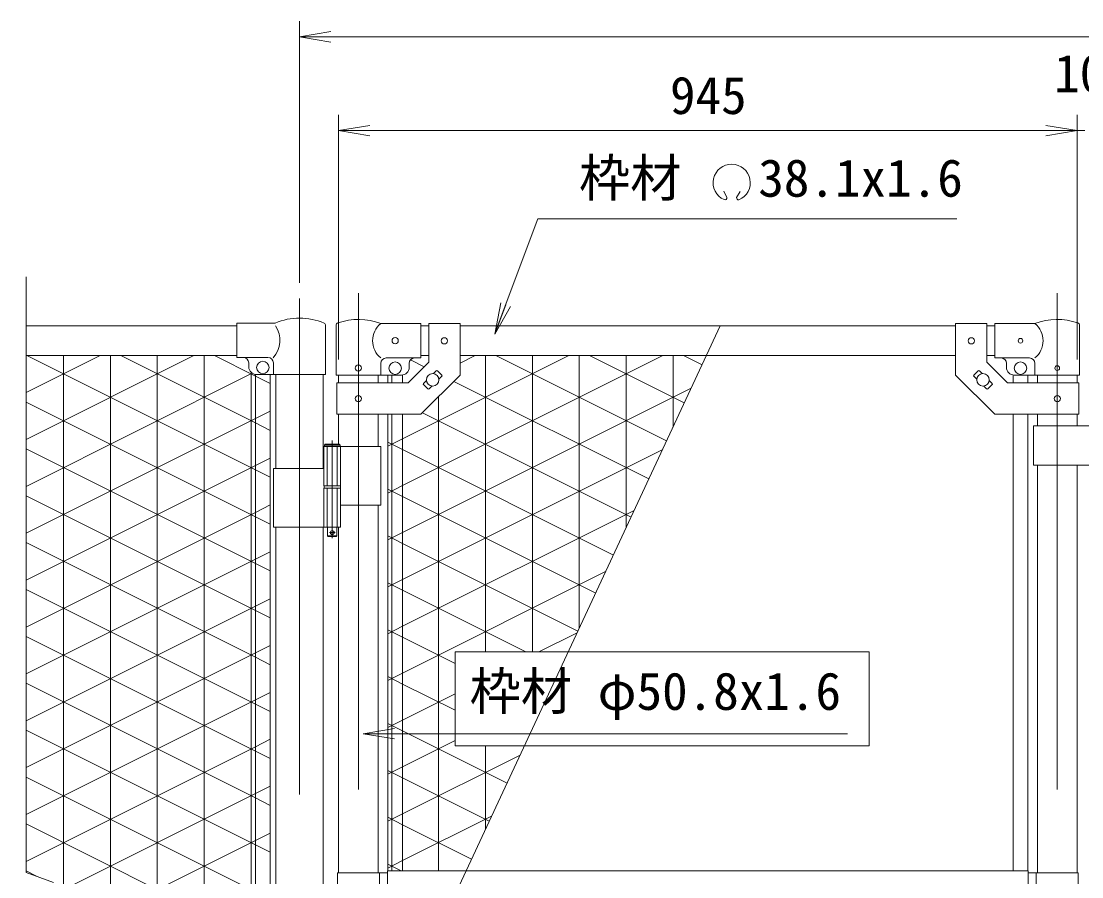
# Model space of a CAD drawing. Units: millimetres, scale not verified. Extents: x -4200 to 4200, y -2970 to 2970.
# Drawn here: x -114 to 1243, y 256 to 1351 of the extents above; entities that cross this region are included whole.
import ezdxf
from ezdxf.enums import TextEntityAlignment as Align

# ---------------------------------------------------------------- set-up
doc = ezdxf.new("R2010")
doc.units = ezdxf.units.MM
doc.header["$LTSCALE"] = 20
doc.linetypes.add('DASHED', pattern=[7.5, 6, -1.5])
doc.linetypes.add('USER1', pattern=[50.8, 31.75, -6.35, 6.35, -6.35])
for name, color, linetype, lineweight in [('0-1_D-BMK', 2, 'USER1', 13), ('0-2_D-STR1', 1, 'Continuous', 18), ('0-3_D-STR3', 3, 'Continuous', 13), ('0-4_0', 7, 'Continuous', 9), ('0-8_D-STR-DIM', 7, 'Continuous', 9), ('0-9_D-STR-TXT', 7, 'Continuous', 9), ('0-A_Defpoints', 8, 'Continuous', 18)]:
    doc.layers.add(name, color=color, linetype=linetype, lineweight=lineweight)
doc.styles.add('ＭＳ ゴシック', font='')
doc.styles.get('ＭＳ ゴシック').set_extended_font_data('MS Gothic')

# ---------------------------------------------------------------- blocks, each defined once
blk = doc.blocks.new('_Open')
at = {"layer": '0-4_0'}
blk.add_line((-20, 3.33), (0, 0), dxfattribs=at)
blk.add_lwpolyline([(-20, -3.33), (0, 0), (-20, 0)], dxfattribs=at)

msp = doc.modelspace()

# ---------------------------------------------------------------- linework, layer by layer
at = {"layer": '0-1_D-BMK'}
for p, q in [((241.99, 996.61), (241.99, -799.21)), ((317.39, 1003.1), (317.39, -535.29)), ((1211.59, 1003.1), (1211.59, -535.29)), ((283.83, 814.79), (283.83, 689.9)), ((287.46, 696.87), (280.21, 696.87))]:
    msp.add_line(p, q, dxfattribs=at)
at = {"layer": '0-2_D-STR1'}
for p, q in [((161.99, 961.37), (-108.01, 961.37)), ((397.39, 961.37), (407.39, 961.37)), ((447.39, 961.37), (1081.59, 961.37)), ((1121.59, 961.37), (1131.59, 961.37)), ((161.99, 923.37), (-108.01, 923.37)), ((397.39, 923.37), (407.39, 923.37)), ((447.39, 923.37), (1081.59, 923.37)), ((1121.59, 923.37), (1131.59, 923.37)), ((211.74, 899.07), (211.74, 778.87)), ((272.24, 899.07), (272.24, 778.87)), ((291.99, 898.37), (291.99, 888.32)), ((342.79, 898.37), (342.79, 888.32)), ((1186.19, 898.37), (1186.19, 888.32)), ((1236.99, 898.37), (1236.99, 888.32)), ((291.99, 848.32), (291.99, 809.87)), ((342.79, 848.32), (342.79, 806.87)), ((1186.19, 848.32), (1186.19, 833.32)), ((1236.99, 848.32), (1236.99, 833.32)), ((1186.19, 783.32), (1186.19, 261.37)), ((1236.99, 783.32), (1236.99, 261.37)), ((342.79, 731.87), (342.79, 261.37)), ((211.74, 703.87), (211.74, 246.87)), ((272.24, 703.87), (272.24, 246.87)), ((291.99, 703.87), (291.99, 261.37))]:
    msp.add_line(p, q, dxfattribs=at)
at = {"layer": '0-3_D-STR3'}
for p, q in [((161.99, 921.07), (161.99, 965.07)), ((210.86, 965.07), (161.99, 965.07)), ((397.39, 964.37), (345.94, 964.37)), ((397.39, 964.37), (397.39, 920.37)), ((407.39, 964.57), (407.39, 914.89)), ((407.39, 964.57), (447.39, 964.57)), ((447.39, 964.57), (447.39, 898.32)), ((1081.59, 964.57), (1081.59, 898.32)), ((1121.59, 964.57), (1081.59, 964.57)), ((1121.59, 964.57), (1121.59, 914.89)), ((1131.59, 964.37), (1183.04, 964.37)), ((1131.59, 964.37), (1131.59, 920.37)), ((275.39, 961.92), (275.39, 899.07)), ((288.84, 898.37), (288.84, 962.06)), ((1240.14, 898.37), (1240.14, 962.06)), ((201.59, 921.07), (161.99, 921.07)), ((176.99, 909.07), (176.99, 914.07)), ((208.59, 914.07), (208.59, 899.07)), ((345.94, 898.37), (345.94, 913.37)), ((397.39, 920.37), (352.94, 920.37)), ((380.82, 888.32), (407.39, 914.89)), ((382.39, 913.37), (382.39, 908.37)), ((1148.16, 888.32), (1121.59, 914.89)), ((1131.59, 920.37), (1176.04, 920.37)), ((1146.59, 913.37), (1146.59, 908.37)), ((1183.04, 898.37), (1183.04, 913.37)), ((185.49, 899.07), (185.49, 246.87)), ((275.39, 899.07), (186.99, 899.07)), ((204.49, 899.07), (204.49, 246.87)), ((288.84, 898.37), (345.94, 898.37)), ((345.94, 898.37), (372.39, 898.37)), ((354.89, 898.37), (354.89, 888.32)), ((373.89, 898.37), (373.89, 888.32)), ((413.27, 900.27), (416.99, 903.98)), ((418.4, 903.98), (424.06, 898.33)), ((420.34, 893.2), (424.06, 896.91)), ((1110.58, 903.98), (1104.92, 898.33)), ((1108.64, 893.2), (1104.92, 896.91)), ((1115.71, 900.27), (1112, 903.98)), ((1155.09, 898.37), (1155.09, 888.32)), ((1183.04, 898.37), (1156.59, 898.37)), ((1174.09, 898.37), (1174.09, 888.32)), ((1240.14, 898.37), (1183.04, 898.37)), ((289.69, 888.32), (380.82, 888.32)), ((289.69, 888.32), (289.69, 848.32)), ((400.72, 887.72), (404.44, 891.44)), ((400.72, 886.31), (406.38, 880.65)), ((407.8, 880.65), (411.51, 884.37)), ((1121.19, 880.65), (1117.47, 884.37)), ((1128.26, 886.31), (1122.6, 880.65)), ((1128.26, 887.72), (1124.54, 891.44)), ((1239.29, 888.32), (1148.16, 888.32)), ((1239.29, 888.32), (1239.29, 848.32)), ((354.89, 848.32), (354.89, 263.87)), ((373.89, 848.32), (373.89, 263.87)), ((1155.09, 848.32), (1155.09, 263.87)), ((1174.09, 848.32), (1174.09, 263.87)), ((1301.39, 833.32), (1181.39, 833.32)), ((1181.39, 833.32), (1181.39, 783.32)), ((273.03, 806.87), (273.03, 756.87)), ((345.94, 806.87), (273.03, 806.87)), ((273.83, 808.87), (274.83, 809.87)), ((273.83, 808.87), (273.83, 806.87)), ((273.83, 808.87), (293.83, 808.87)), ((292.83, 809.87), (274.83, 809.87)), ((294.63, 806.87), (294.63, 756.87)), ((345.94, 806.87), (345.94, 731.87)), ((273.03, 778.87), (208.69, 778.87)), ((208.69, 778.87), (208.69, 703.87)), ((1301.39, 783.32), (1181.39, 783.32)), ((294.63, 756.87), (273.03, 756.87)), ((294.63, 753.87), (273.03, 753.87)), ((273.03, 753.87), (273.03, 703.87)), ((273.33, 756.87), (273.33, 753.87)), ((294.33, 753.87), (273.33, 753.87)), ((294.33, 756.87), (294.33, 753.87)), ((294.63, 753.87), (294.63, 703.87)), ((345.94, 731.87), (294.74, 731.87)), ((294.63, 703.87), (208.69, 703.87)), ((278.83, 691.87), (277.83, 692.87)), ((288.83, 691.87), (289.83, 692.87)), ((289.83, 703.87), (289.83, 692.87)), ((288.83, 691.87), (278.83, 691.87)), ((290.39, 261.37), (290.39, 211.37)), ((290.39, 261.37), (354.49, 261.37)), ((344.39, 261.37), (344.39, 211.37)), ((1174.49, 263.87), (354.49, 263.87)), ((354.49, 208.87), (354.49, 263.87)), ((1174.49, 242.87), (1174.49, 263.87)), ((1238.59, 261.37), (1174.49, 261.37)), ((1184.59, 261.37), (1184.59, 242.87)), ((1238.59, 261.37), (1238.59, 242.87))]:
    msp.add_line(p, q, dxfattribs=at)
at = {"layer": '0-3_D-STR3', "linetype": 'DASHED'}
for p, q in [((277.53, 806.87), (277.53, 756.87)), ((290.13, 806.87), (290.13, 756.87)), ((277.53, 753.87), (277.53, 703.87)), ((290.13, 753.87), (290.13, 703.87))]:
    msp.add_line(p, q, dxfattribs=at)
at = {"layer": '0-3_D-STR3'}
for points in [[(289.69, 848.32), (397.39, 848.32), (447.39, 898.32)], [(1239.29, 848.32), (1131.59, 848.32), (1081.59, 898.32)], [(292.83, 809.87), (293.83, 808.87), (293.83, 806.87)], [(277.83, 703.87), (277.83, 692.87), (289.83, 692.87)]]:
    msp.add_lwpolyline(points, dxfattribs=at)
for centre, radius in [((364.39, 942.37), 4), ((427.39, 942.32), 4), ((1101.59, 942.32), 4), ((1164.59, 942.37), 3), ((194.99, 908.07), 8), ((317.39, 907.37), 4), ((364.39, 907.37), 8), ((1164.59, 907.37), 8), ((1211.59, 907.37), 3), ((412.39, 892.32), 8), ((1116.59, 892.32), 8), ((317.39, 868.32), 4), ((1211.59, 868.32), 4), ((283.83, 696.87), 2.5)]:
    msp.add_circle(centre, radius, dxfattribs=at)
for centre, radius, start, end in [((241.99, 891.37), 80, 66.89371, 112.90125), ((272.09, 961.92), 3.3, 0, 66.89371), ((292.14, 962.06), 3.3, 109.22051, 180), ((317.39, 889.64), 80, 69.0916, 109.22051), ((364.14, 942.37), 28.55, 129.59418, 230.40582), ((1211.59, 889.64), 80, 70.77949, 110.9084), ((1164.85, 942.37), 28.55, 309.59418, 50.40582), ((1236.84, 962.06), 3.3, 0, 70.77949), ((183.46, 943.12), 33.4, 317.7041, 33.64086), ((169.99, 914.07), 7, 0, 90), ((201.59, 914.07), 7, 0, 90), ((352.94, 913.37), 7, 90, 180), ((389.39, 913.37), 7, 90, 180), ((1139.59, 913.37), 7, 0, 90), ((1176.04, 913.37), 7, 0, 90), ((186.99, 909.07), 10, 180, 270), ((372.39, 908.37), 10, 270, 0), ((417.69, 903.28), 1, 45, 135), ((423.35, 897.62), 1, 315, 45), ((1105.63, 897.62), 1, 135, 225), ((1111.29, 903.28), 1, 45, 135), ((1156.59, 908.37), 10, 180, 270), ((401.43, 887.01), 1, 135, 225), ((1127.55, 887.01), 1, 315, 45), ((407.09, 881.36), 1, 225, 315), ((1121.89, 881.36), 1, 225, 315)]:
    msp.add_arc(centre, radius, start, end, dxfattribs=at)
at = {"layer": '0-4_0'}
for p, q in [((-108.01, 876.01), (-13.3, 923.37)), ((-108.01, 816.01), (106.7, 923.37)), ((185.49, 777.23), (-106.78, 923.37)), ((-60, 236.37), (-60, 923.37)), ((0, 236.37), (0, 923.37)), ((185.49, 837.23), (13.22, 923.37)), ((60, 236.37), (60, 923.37)), ((120, 236.37), (120, 923.37)), ((185.49, 897.23), (133.22, 923.37)), ((373.89, 816.96), (586.7, 923.37)), ((373.89, 756.96), (706.7, 923.37)), ((447.39, 913.71), (466.7, 923.37)), ((480, 544.12), (480, 923.37)), ((711.72, 814.12), (493.22, 923.37)), ((540, 544.12), (540, 923.37)), ((600, 574.52), (600, 923.37)), ((734.41, 862.77), (613.22, 923.37)), ((660, 703.19), (660, 923.37)), ((720, 831.87), (720, 923.37)), ((757.1, 911.43), (733.22, 923.37)), ((401.66, 909.15), (384.09, 917.93)), ((-108.01, 756.01), (181.49, 900.76)), ((180, 246.87), (180, 901.97)), ((204.49, 887.73), (185.49, 897.23)), ((360, 888.32), (360, 898.37)), ((689.03, 765.46), (439.37, 890.29)), ((373.89, 696.96), (743.2, 881.62)), ((420, 263.87), (420, 870.93)), ((185.49, 717.23), (-108.01, 863.98)), ((-108.01, 696.01), (185.49, 842.76)), ((185.49, 842.76), (204.49, 852.26)), ((360, 263.87), (360, 848.32)), ((666.35, 716.8), (399.37, 850.29)), ((204.49, 827.73), (185.49, 837.23)), ((354.89, 807.46), (373.89, 816.96)), ((185.49, 657.23), (-108.01, 803.98)), ((373.89, 803.03), (354.89, 812.53)), ((373.89, 636.96), (706.72, 803.38)), ((643.66, 668.15), (373.89, 803.03)), ((185.49, 782.76), (204.49, 792.26)), ((-108.01, 636.01), (185.49, 782.76)), ((204.49, 767.73), (185.49, 777.23)), ((354.89, 747.46), (373.89, 756.96)), ((373.89, 743.03), (354.89, 752.53)), ((185.49, 597.23), (-108.01, 743.98)), ((620.97, 619.49), (373.89, 743.03)), ((-108.01, 576.01), (185.49, 722.76)), ((185.49, 722.76), (204.49, 732.26)), ((373.89, 576.96), (670.23, 725.13)), ((204.49, 707.73), (185.49, 717.23)), ((354.89, 687.46), (373.89, 696.96)), ((373.89, 683.03), (354.89, 692.53)), ((185.49, 537.23), (-108.01, 683.98)), ((598.28, 570.84), (373.89, 683.03)), ((185.49, 662.76), (204.49, 672.26)), ((-108.01, 516.01), (185.49, 662.76)), ((204.49, 647.73), (185.49, 657.23)), ((373.89, 516.96), (633.75, 646.89)), ((354.89, 627.46), (373.89, 636.96)), ((185.49, 477.23), (-108.01, 623.98)), ((185.49, 602.76), (204.49, 612.26)), ((-108.01, 456.01), (185.49, 602.76)), ((204.49, 587.73), (185.49, 597.23)), ((354.89, 567.46), (373.89, 576.96)), ((373.89, 563.03), (354.89, 572.53)), ((185.49, 417.23), (-108.01, 563.98)), ((441.09, 529.43), (373.89, 563.03)), ((548.2, 544.12), (597.26, 568.65)), ((185.49, 542.76), (204.49, 552.26)), ((-108.01, 396.01), (185.49, 542.76)), ((204.49, 527.73), (185.49, 537.23)), ((354.89, 507.46), (373.89, 516.96)), ((185.49, 357.23), (-108.01, 503.98)), ((373.89, 503.03), (354.89, 512.53)), ((441.09, 469.43), (373.89, 503.03)), ((185.49, 482.76), (204.49, 492.26)), ((-108.01, 336.01), (185.49, 482.76)), ((204.49, 467.73), (185.49, 477.23)), ((373.89, 443.03), (354.89, 452.53)), ((185.49, 297.23), (-108.01, 443.98)), ((507.53, 376.21), (373.89, 443.03)), ((-108.01, 276.01), (185.49, 422.76)), ((185.49, 422.76), (204.49, 432.26)), ((480, 317.18), (480, 424.12)), ((204.49, 407.73), (185.49, 417.23)), ((373.89, 336.96), (524.29, 412.16)), ((166.22, 246.87), (-108.01, 383.98)), ((373.89, 383.03), (354.89, 392.53)), ((484.84, 327.56), (373.89, 383.03)), ((204.49, 347.73), (185.49, 357.23)), ((354.89, 327.46), (373.89, 336.96)), ((373.89, 323.03), (354.89, 332.53)), ((373.89, 276.96), (487.8, 333.92)), ((462.15, 278.9), (373.89, 323.03)), ((204.49, 287.73), (185.49, 297.23)), ((354.89, 267.46), (373.89, 276.96)), ((372.22, 263.87), (354.89, 272.53)), ((-93.58, 256.77), (-108.01, 263.98))]:
    msp.add_line(p, q, dxfattribs=at)
for points in [[(531.72, 544.12), (373.89, 623.03), (354.89, 632.53)], [(354.89, 447.46), (373.89, 456.96), (441.09, 490.56)], [(354.89, 387.46), (373.89, 396.96), (441.09, 430.56)], [(-114.14, 212.95), (-67.3, 236.37), (185.49, 362.76), (204.49, 372.26)], [(204.49, 167.73), (185.49, 177.23), (67.22, 236.37), (-108.01, 323.98)], [(-108.01, 156.01), (52.7, 236.37), (185.49, 302.76), (204.49, 312.26)]]:
    msp.add_lwpolyline(points, dxfattribs=at)
at = {"layer": '0-8_D-STR-DIM'}
for p, q in [((241.99, 1016.61), (241.99, 1351.37)), ((281.99, 1331.37), (2201.99, 1331.37)), ((291.99, 918.37), (291.99, 1231.37)), ((1236.99, 918.37), (1236.99, 1231.37)), ((1236.99, 918.37), (1236.99, 1231.37)), ((1196.99, 1211.37), (331.99, 1211.37)), ((1196.99, 1211.37), (1156.99, 1211.37)), ((1236.99, 1211.37), (1246.99, 1211.37)), ((-108.01, 262.02), (-108.01, 1024.37)), ((-72.77, 249.19), (-108.01, 262.02))]:
    msp.add_line(p, q, dxfattribs=at)
at = {"layer": '0-9_D-STR-TXT'}
for p, q in [((788.78, 1125.75), (784.95, 1133.96)), ((801.36, 1125.74), (805.89, 1133.58))]:
    msp.add_line(p, q, dxfattribs=at)
for points in [[(1083.32, 1098.46), (547.12, 1098.46), (492.56, 952.8)], [(943.38, 439.34), (522.55, 439.34), (325.4, 439.34)]]:
    msp.add_lwpolyline(points, dxfattribs=at)
for centre, radius, start, end in [((795.07, 1144.63), 23.75, 292.92895, 245.65759), ((786.32, 1125.29), 2.5, 245.55066, 10.6575), ((803.82, 1125.28), 2.5, 169.34241, 276.63708)]:
    msp.add_arc(centre, radius, start, end, dxfattribs=at)
at = {"layer": '0-A_Defpoints'}
msp.add_line((780.39, 961.37), (291.99, -86), dxfattribs=at)
msp.add_lwpolyline([(971.09, 544.12), (441.09, 544.12), (441.09, 424.12), (971.09, 424.12)], close=True, dxfattribs=at)

# ---------------------------------------------------------------- block references
at = {"layer": '0-8_D-STR-DIM', "xscale": 2, "yscale": 2, "rotation": 180}
for p in [(241.99, 1331.37), (291.99, 1211.37)]:
    msp.add_blockref('_Open', p, dxfattribs=at)
at = {"layer": '0-8_D-STR-DIM', "xscale": 2, "yscale": 2}
msp.add_blockref('_Open', (1236.99, 1211.37), dxfattribs=at)
msp.add_blockref('_Open', (1236.99, 1211.37), dxfattribs=at)
at = {"layer": '0-9_D-STR-TXT', "xscale": 2, "yscale": 2}
for p, rotation in [((491.85, 950.93), 249.46512), ((323.4, 439.34), 180)]:
    msp.add_blockref('_Open', p, dxfattribs=dict(at, rotation=rotation))

# ---------------------------------------------------------------- texts
at = {"layer": '0-8_D-STR-DIM', "style": 'ＭＳ ゴシック'}
for s, p in [('10', (1207.59, 1246.12)), ('945', (716.02, 1218.12))]:
    msp.add_text(s, height=48.09, dxfattribs=at).set_placement(p, align=Align.BOTTOM_LEFT)
at = {"layer": '0-9_D-STR-TXT', "style": 'ＭＳ ゴシック'}
for s, p in [('枠材 \u300038.1x1.6', (599.56, 1112.32)), ('枠材 φ50.8x1.6', (459.62, 455.48))]:
    msp.add_text(s, height=48.09, dxfattribs=at).set_placement(p, align=Align.BOTTOM_LEFT)

doc.saveas('drawing.dxf')
